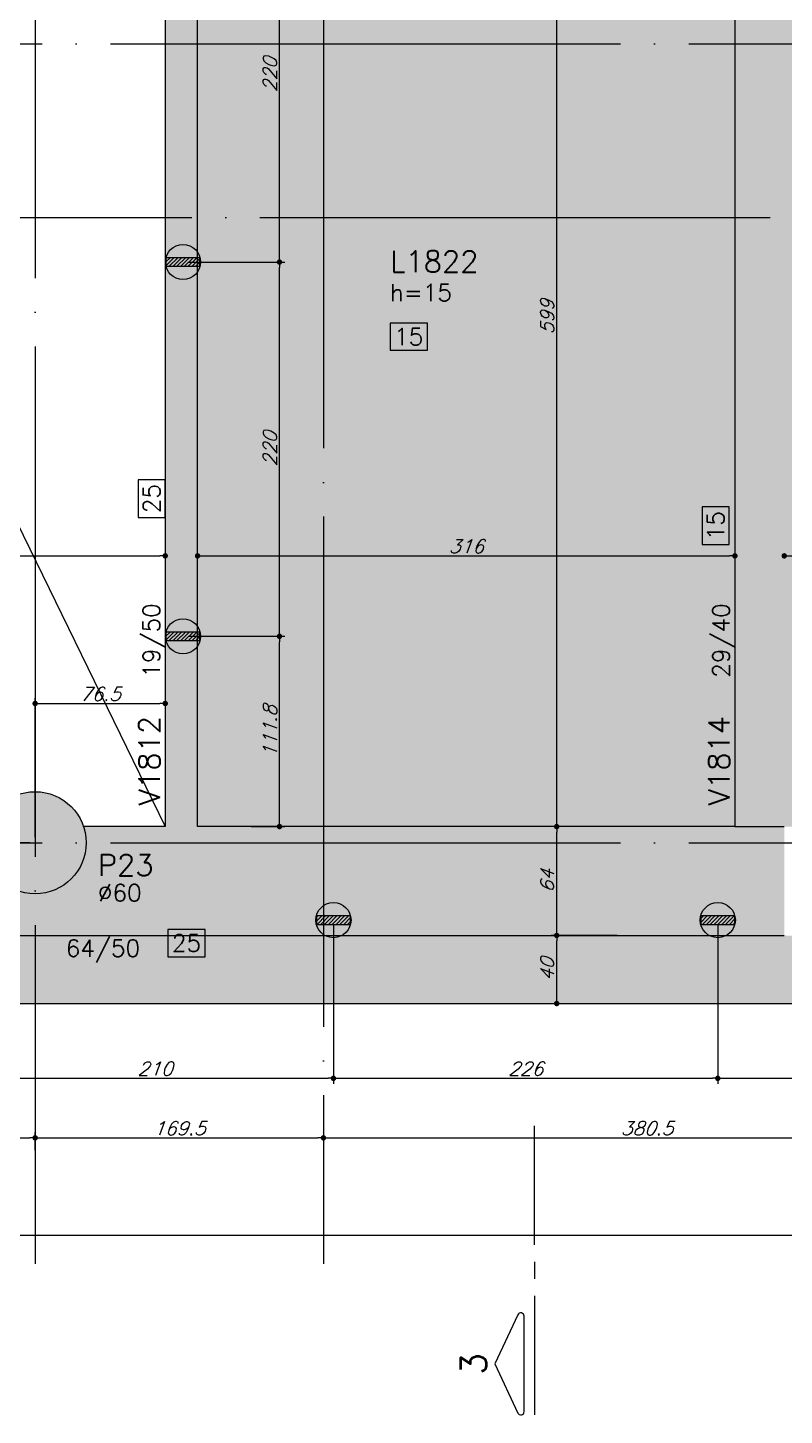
# Model space of a CAD drawing. Header units: millimetres. Extents: x -2404 to 6316, y -1750 to 2455.
# Drawn here: x -1264 to -819, y -821 to -5 of the extents above; entities that cross this region are included whole.
import ezdxf
from ezdxf.enums import TextEntityAlignment as Align

# ---------------------------------------------------------------- set-up
doc = ezdxf.new("R2010")
doc.units = ezdxf.units.MM
doc.header["$LTSCALE"] = 50
doc.linetypes.add('EIXO', pattern=[6.8, 6, -0.4, 0, -0.4])
for name, color, linetype in [('F-ARM', 6, 'Continuous'), ('F-CORTE-INDICAÇÃO', 4, 'Continuous'), ('F-COTAS', 106, 'Continuous'), ('F-COTAS ANCORAGEM', 106, 'Continuous'), ('F-DESNIVEL-1', 254, 'Continuous'), ('F-EIXO', 12, 'EIXO'), ('F-LAJES', 3, 'Continuous'), ('F-LAJES-DIM', 2, 'Continuous'), ('F-LAJES-NOME', 4, 'Continuous'), ('F-PILARES-DIM', 172, 'Continuous'), ('F-PILARES-M', 170, 'Continuous'), ('F-PILARES-NOME', 170, 'Continuous'), ('F-TEXTO', 6, 'Continuous'), ('F-VIGAS', 3, 'Continuous'), ('F-VIGAS-DIM', 2, 'Continuous'), ('F-VIGAS-NOME', 4, 'Continuous'), ('F-VÃO', 1, 'Continuous')]:
    doc.layers.add(name, color=color, linetype=linetype)
doc.layers.add('F-DESNIVEL-2', color=7, linetype='Continuous', true_color=0xffd1e8)
doc.layers.add('F-DESNIVEL-3', color=7, linetype='Continuous', true_color=0xd5c7ff)
doc.styles.add('CP-TEXT-INCL', font='romans.shx', dxfattribs={"oblique": 20})
doc.styles.add('MCP', font='romans.shx')
doc.styles.add('ROMANS', font='romans.shx')
doc.dimstyles.new('CP-COTAS-50', dxfattribs={"dimscale": 0.64, "dimtxt": 12.5, "dimasz": 5, "dimexe": 5, "dimexo": 5, "dimgap": 2.5, "dimtad": 1, "dimdec": 1, "dimdsep": 46, "dimtxsty": 'CP-TEXT-INCL', "dimblk1": 'DOT', "dimblk2": 'DOT', "dimsah": 1, "dimcen": 9, "dimclrd": 256, "dimclre": 256, "dimclrt": 256, "dimadec": 0, "dimazin": 0, "dimtfac": 1, "dimtdec": 1, "dimtmove": 2, "dimatfit": 3, "dimldrblk": 'DOT', "dimfxl": 0, "dimtolj": 1, "dimarcsym": 0})

# ---------------------------------------------------------------- blocks, each defined once
blk = doc.blocks.new('*U17')
at = {"layer": 'F-EIXO'}
blk.add_line((0, 0), (4945.5, 0), dxfattribs=at)
at = {"layer": 'F-TEXTO', "style": 'ROMANS'}
blk.add_attdef('EIXO', text='', height=17.5, dxfattribs=at).set_placement((-28.21, 0), align=Align.MIDDLE_CENTER)
blk = doc.blocks.new('*U16')
at = {"layer": 'F-EIXO'}
blk.add_line((0, 0), (4857.5, 0), dxfattribs=at)
at = {"layer": 'F-TEXTO', "style": 'ROMANS'}
blk.add_attdef('EIXO', text='', height=17.5, dxfattribs=at).set_placement((-28.21, 0), align=Align.MIDDLE_CENTER)
blk = doc.blocks.new('*U18')
at = {"layer": 'F-EIXO'}
blk.add_line((0, 0), (0, -2479.78), dxfattribs=at)
at = {"layer": 'F-TEXTO', "style": 'ROMANS'}
blk.add_attdef('EIXO', text='', height=17.5, rotation=360, dxfattribs=at).set_placement((0, 28.21), align=Align.MIDDLE_CENTER)
blk = doc.blocks.new('*U19')
at = {"layer": 'F-EIXO'}
blk.add_line((0, 0), (0, -2579.78), dxfattribs=at)
at = {"layer": 'F-TEXTO', "style": 'ROMANS'}
blk.add_attdef('EIXO', text='', height=17.5, rotation=360, dxfattribs=at).set_placement((0, 28.21), align=Align.MIDDLE_CENTER)
blk = doc.blocks.new('*U12')
at = {"layer": 'F-LAJES-DIM', "color": 1}
blk.add_lwpolyline([(0, 0), (22, 0), (22, 16), (0, 16)], close=True, dxfattribs=at)
at = {"layer": 'F-LAJES-DIM', "style": 'MCP'}
blk.add_attdef('DIM', text='', height=10, dxfattribs=at).set_placement((11, 8), align=Align.MIDDLE_CENTER)
blk = doc.blocks.new('*U5')
at = {"layer": 'F-VIGAS-DIM', "color": 1}
blk.add_lwpolyline([(0, 0), (22, 0), (22, 16), (0, 16)], close=True, dxfattribs=at)
at = {"layer": 'F-VIGAS-DIM', "style": 'MCP'}
blk.add_attdef('DIM', text='', height=10, dxfattribs=at).set_placement((11, 8), align=Align.MIDDLE_CENTER)
blk = doc.blocks.new('*U9')
at = {"layer": 'F-CORTE-INDICAÇÃO'}
for p, q in [((-100, 0), (-170, 0)), ((-80, 0), (-90, 0)), ((-70, 0), (0, 0))]:
    blk.add_line(p, q, dxfattribs=at)
blk.add_lwpolyline([(-112, 6, 0.802585), (-111.15, 9.81), (-140, 23.26), (-168.85, 9.81, 0.802585), (-168, 6)], format="xyb", close=True, dxfattribs=at)
at = {"layer": 'F-CORTE-INDICAÇÃO', "style": 'ROMANS'}
blk.add_attdef('CORTE', text='', height=15, dxfattribs=at).set_placement((-140, 35.76), align=Align.MIDDLE_CENTER)
at = {"layer": 'F-CORTE-INDICAÇÃO', "color": 2, "style": 'ROMANS'}
blk.add_attdef('FOLHA', text='', height=12, dxfattribs=at).set_placement((-140, -10), align=Align.MIDDLE_CENTER)
blk = doc.blocks.new('_DOT')
at = {"color": 0, "linetype": 'ByBlock'}
blk.add_line((-0.5, 0), (-1, 0), dxfattribs=at)
at = {"color": 0, "linetype": 'ByBlock', "const_width": 0.5}
blk.add_lwpolyline([(-0.25, 0, 1), (0.25, 0, 1)], format="xyb", close=True, dxfattribs=at)
blk = doc.blocks.new('*D40')
at = {"layer": 'DEFPOINTS', "color": 0, "transparency": 16777216}
for p in [(-1510, -315.89), (-1183, -315.89), (-1183, -315.89)]:
    blk.add_point(p, dxfattribs=at)
at = {"layer": 'F-COTAS', "lineweight": -2, "transparency": 16777216}
blk.add_line((-1506.8, -315.89), (-1186.2, -315.89), dxfattribs=at)
at = {"layer": 'F-COTAS', "lineweight": -2, "transparency": 16777216, "xscale": 3.2, "yscale": 3.2, "zscale": 3.2, "rotation": 180}
blk.add_blockref('_DOT', (-1510, -315.89), dxfattribs=at)
at = {"layer": 'F-COTAS', "lineweight": -2, "transparency": 16777216, "xscale": 3.2, "yscale": 3.2, "zscale": 3.2}
blk.add_blockref('_DOT', (-1183, -315.89), dxfattribs=at)
at = {"layer": 'F-COTAS', "transparency": 16777216, "insert": (-1346.5, -310.29), "char_height": 8, "attachment_point": 5, "style": 'CP-TEXT-INCL'}
blk.add_mtext('\\A1;327', dxfattribs=at)
blk = doc.blocks.new('*D41')
at = {"layer": 'DEFPOINTS', "color": 0, "transparency": 16777216}
for p in [(-1164, -315.89), (-848, -315.89), (-848, -315.89)]:
    blk.add_point(p, dxfattribs=at)
at = {"layer": 'F-COTAS', "lineweight": -2, "transparency": 16777216}
blk.add_line((-1160.8, -315.89), (-851.2, -315.89), dxfattribs=at)
at = {"layer": 'F-COTAS', "lineweight": -2, "transparency": 16777216, "xscale": 3.2, "yscale": 3.2, "zscale": 3.2, "rotation": 180}
blk.add_blockref('_DOT', (-1164, -315.89), dxfattribs=at)
at = {"layer": 'F-COTAS', "lineweight": -2, "transparency": 16777216, "xscale": 3.2, "yscale": 3.2, "zscale": 3.2}
blk.add_blockref('_DOT', (-848, -315.89), dxfattribs=at)
at = {"layer": 'F-COTAS', "transparency": 16777216, "insert": (-1006, -310.29), "char_height": 8, "attachment_point": 5, "style": 'CP-TEXT-INCL'}
blk.add_mtext('\\A1;316', dxfattribs=at)
blk = doc.blocks.new('*D42')
at = {"layer": 'DEFPOINTS', "color": 0, "transparency": 16777216}
for p in [(-819, -315.89), (-515.5, -315.89), (-515.5, -315.89)]:
    blk.add_point(p, dxfattribs=at)
at = {"layer": 'F-COTAS', "lineweight": -2, "transparency": 16777216}
blk.add_line((-815.8, -315.89), (-518.7, -315.89), dxfattribs=at)
at = {"layer": 'F-COTAS', "lineweight": -2, "transparency": 16777216, "xscale": 3.2, "yscale": 3.2, "zscale": 3.2, "rotation": 180}
blk.add_blockref('_DOT', (-819, -315.89), dxfattribs=at)
at = {"layer": 'F-COTAS', "lineweight": -2, "transparency": 16777216, "xscale": 3.2, "yscale": 3.2, "zscale": 3.2}
blk.add_blockref('_DOT', (-515.5, -315.89), dxfattribs=at)
at = {"layer": 'F-COTAS', "transparency": 16777216, "insert": (-667.25, -310.29), "char_height": 8, "attachment_point": 5, "style": 'CP-TEXT-INCL'}
blk.add_mtext('\\A1;303.5', dxfattribs=at)
blk = doc.blocks.new('*D46')
at = {"layer": 'DEFPOINTS', "color": 0, "transparency": 16777216}
for p in [(-952.82, 124), (-952.82, 124), (-952.82, -475)]:
    blk.add_point(p, dxfattribs=at)
at = {"layer": 'F-COTAS', "lineweight": -2, "transparency": 16777216}
blk.add_line((-952.82, -471.8), (-952.82, 120.8), dxfattribs=at)
at = {"layer": 'F-COTAS', "lineweight": -2, "transparency": 16777216, "xscale": 3.2, "yscale": 3.2, "zscale": 3.2}
for p, rotation in [((-952.82, 124), 90), ((-952.82, -475), 270)]:
    blk.add_blockref('_DOT', p, dxfattribs=dict(at, rotation=rotation))
at = {"layer": 'F-COTAS', "transparency": 16777216, "insert": (-958.42, -175.5), "char_height": 8, "attachment_point": 5, "rotation": 90, "style": 'CP-TEXT-INCL'}
blk.add_mtext('\\A1;599', dxfattribs=at)
blk = doc.blocks.new('*D88')
at = {"layer": 'DEFPOINTS', "color": 0, "transparency": 16777216}
for p in [(-952.82, -475), (-914.1, -475), (-914.1, -539)]:
    blk.add_point(p, dxfattribs=at)
at = {"layer": 'F-COTAS', "lineweight": -2, "transparency": 16777216}
for p, q in [((-917.3, -475), (-956.02, -475)), ((-952.82, -535.8), (-952.82, -478.2)), ((-917.3, -539), (-956.02, -539))]:
    blk.add_line(p, q, dxfattribs=at)
at = {"layer": 'F-COTAS', "lineweight": -2, "transparency": 16777216, "xscale": 3.2, "yscale": 3.2, "zscale": 3.2}
for p, rotation in [((-952.82, -475), 90), ((-952.82, -539), 270)]:
    blk.add_blockref('_DOT', p, dxfattribs=dict(at, rotation=rotation))
at = {"layer": 'F-COTAS', "transparency": 16777216, "insert": (-958.42, -507), "char_height": 8, "attachment_point": 5, "rotation": 90, "style": 'CP-TEXT-INCL'}
blk.add_mtext('\\A1;64', dxfattribs=at)
blk = doc.blocks.new('*D89')
at = {"layer": 'DEFPOINTS', "color": 0, "transparency": 16777216}
for p in [(-984.01, -539), (-952.82, -539), (-984.01, -579)]:
    blk.add_point(p, dxfattribs=at)
at = {"layer": 'F-COTAS', "lineweight": -2, "transparency": 16777216}
for p, q in [((-980.81, -539), (-949.62, -539)), ((-952.82, -575.8), (-952.82, -542.2)), ((-980.81, -579), (-949.62, -579))]:
    blk.add_line(p, q, dxfattribs=at)
at = {"layer": 'F-COTAS', "lineweight": -2, "transparency": 16777216, "xscale": 3.2, "yscale": 3.2, "zscale": 3.2}
for p, rotation in [((-952.82, -539), 90), ((-952.82, -579), 270)]:
    blk.add_blockref('_DOT', p, dxfattribs=dict(at, rotation=rotation))
at = {"layer": 'F-COTAS', "transparency": 16777216, "insert": (-958.42, -559), "char_height": 8, "attachment_point": 5, "rotation": 90, "style": 'CP-TEXT-INCL'}
blk.add_mtext('\\A1;40', dxfattribs=at)
blk = doc.blocks.new('*D104')
at = {"layer": 'DEFPOINTS', "color": 0, "transparency": 16777216}
for p in [(-1183, -398.71), (-1183, -402.64), (-1259.5, -484.5)]:
    blk.add_point(p, dxfattribs=at)
at = {"layer": 'F-COTAS', "lineweight": -2, "transparency": 16777216}
for p, q in [((-1259.5, -481.3), (-1259.5, -399.44)), ((-1256.3, -402.64), (-1186.2, -402.64)), ((-1183, -401.91), (-1183, -405.84))]:
    blk.add_line(p, q, dxfattribs=at)
at = {"layer": 'F-COTAS', "lineweight": -2, "transparency": 16777216, "xscale": 3.2, "yscale": 3.2, "zscale": 3.2, "rotation": 180}
blk.add_blockref('_DOT', (-1259.5, -402.64), dxfattribs=at)
at = {"layer": 'F-COTAS', "lineweight": -2, "transparency": 16777216, "xscale": 3.2, "yscale": 3.2, "zscale": 3.2}
blk.add_blockref('_DOT', (-1183, -402.64), dxfattribs=at)
at = {"layer": 'F-COTAS', "transparency": 16777216, "insert": (-1221.25, -397.04), "char_height": 8, "attachment_point": 5, "style": 'CP-TEXT-INCL'}
blk.add_mtext('\\A1;76.5', dxfattribs=at)
blk = doc.blocks.new('*D105')
at = {"layer": 'DEFPOINTS', "color": 0, "transparency": 16777216}
for p in [(-1259.5, -484.5), (-1320.04, -539), (-1291.74, -539)]:
    blk.add_point(p, dxfattribs=at)
at = {"layer": 'F-COTAS', "lineweight": -2, "transparency": 16777216}
for p, q in [((-1262.7, -484.5), (-1323.24, -484.5)), ((-1320.04, -487.7), (-1320.04, -535.8)), ((-1294.94, -539), (-1323.24, -539))]:
    blk.add_line(p, q, dxfattribs=at)
at = {"layer": 'F-COTAS', "lineweight": -2, "transparency": 16777216, "xscale": 3.2, "yscale": 3.2, "zscale": 3.2}
for p, rotation in [((-1320.04, -484.5), 90), ((-1320.04, -539), 270)]:
    blk.add_blockref('_DOT', p, dxfattribs=dict(at, rotation=rotation))
at = {"layer": 'F-COTAS', "transparency": 16777216, "insert": (-1325.64, -511.75), "char_height": 8, "attachment_point": 5, "rotation": 90, "style": 'CP-TEXT-INCL'}
blk.add_mtext('\\A1;54.5', dxfattribs=at)
blk = doc.blocks.new('*D138')
at = {"layer": 'DEFPOINTS', "color": 0, "transparency": 16777216}
for p in [(2835, 864.5), (-1650, -579), (2835, -715.16)]:
    blk.add_point(p, dxfattribs=at)
at = {"layer": 'F-COTAS', "lineweight": -2, "transparency": 16777216}
for p, q in [((2835, 861.3), (2835, -718.36)), ((-1650, -582.2), (-1650, -718.36)), ((-1646.8, -715.16), (2831.8, -715.16))]:
    blk.add_line(p, q, dxfattribs=at)
at = {"layer": 'F-COTAS', "lineweight": -2, "transparency": 16777216, "xscale": 3.2, "yscale": 3.2, "zscale": 3.2, "rotation": 180}
blk.add_blockref('_DOT', (-1650, -715.16), dxfattribs=at)
at = {"layer": 'F-COTAS', "lineweight": -2, "transparency": 16777216, "xscale": 3.2, "yscale": 3.2, "zscale": 3.2}
blk.add_blockref('_DOT', (2835, -715.16), dxfattribs=at)
at = {"layer": 'F-COTAS', "transparency": 16777216, "insert": (592.5, -709.56), "char_height": 8, "attachment_point": 5, "style": 'CP-TEXT-INCL'}
blk.add_mtext('\\A1;4485', dxfattribs=at)
blk = doc.blocks.new('*D139')
at = {"layer": 'DEFPOINTS', "color": 0, "transparency": 16777216}
for p in [(-1650, -579), (-1259.5, -657.97), (-1259.5, -668.32)]:
    blk.add_point(p, dxfattribs=at)
at = {"layer": 'F-COTAS', "lineweight": -2, "transparency": 16777216}
for p, q in [((-1650, -582.2), (-1650, -661.17)), ((-1646.8, -657.97), (-1262.7, -657.97)), ((-1259.5, -665.12), (-1259.5, -654.77))]:
    blk.add_line(p, q, dxfattribs=at)
at = {"layer": 'F-COTAS', "lineweight": -2, "transparency": 16777216, "xscale": 3.2, "yscale": 3.2, "zscale": 3.2, "rotation": 180}
blk.add_blockref('_DOT', (-1650, -657.97), dxfattribs=at)
at = {"layer": 'F-COTAS', "lineweight": -2, "transparency": 16777216, "xscale": 3.2, "yscale": 3.2, "zscale": 3.2}
blk.add_blockref('_DOT', (-1259.5, -657.97), dxfattribs=at)
at = {"layer": 'F-COTAS', "transparency": 16777216, "insert": (-1454.75, -652.37), "char_height": 8, "attachment_point": 5, "style": 'CP-TEXT-INCL'}
blk.add_mtext('\\A1;390.5', dxfattribs=at)
blk = doc.blocks.new('*D140')
at = {"layer": 'DEFPOINTS', "color": 0, "transparency": 16777216}
for p in [(-1090, -657.97), (-1090, -657.97), (-1259.5, -668.32)]:
    blk.add_point(p, dxfattribs=at)
at = {"layer": 'F-COTAS', "lineweight": -2, "transparency": 16777216}
for p, q in [((-1259.5, -665.12), (-1259.5, -654.77)), ((-1256.3, -657.97), (-1093.2, -657.97))]:
    blk.add_line(p, q, dxfattribs=at)
at = {"layer": 'F-COTAS', "lineweight": -2, "transparency": 16777216, "xscale": 3.2, "yscale": 3.2, "zscale": 3.2, "rotation": 180}
blk.add_blockref('_DOT', (-1259.5, -657.97), dxfattribs=at)
at = {"layer": 'F-COTAS', "lineweight": -2, "transparency": 16777216, "xscale": 3.2, "yscale": 3.2, "zscale": 3.2}
blk.add_blockref('_DOT', (-1090, -657.97), dxfattribs=at)
at = {"layer": 'F-COTAS', "transparency": 16777216, "insert": (-1174.75, -652.37), "char_height": 8, "attachment_point": 5, "style": 'CP-TEXT-INCL'}
blk.add_mtext('\\A1;169.5', dxfattribs=at)
blk = doc.blocks.new('*D141')
at = {"layer": 'DEFPOINTS', "color": 0, "transparency": 16777216}
for p in [(-1090, -657.97), (-709.5, -657.97), (-709.5, -657.97)]:
    blk.add_point(p, dxfattribs=at)
at = {"layer": 'F-COTAS', "lineweight": -2, "transparency": 16777216}
blk.add_line((-1086.8, -657.97), (-712.7, -657.97), dxfattribs=at)
at = {"layer": 'F-COTAS', "lineweight": -2, "transparency": 16777216, "xscale": 3.2, "yscale": 3.2, "zscale": 3.2, "rotation": 180}
blk.add_blockref('_DOT', (-1090, -657.97), dxfattribs=at)
at = {"layer": 'F-COTAS', "lineweight": -2, "transparency": 16777216, "xscale": 3.2, "yscale": 3.2, "zscale": 3.2}
blk.add_blockref('_DOT', (-709.5, -657.97), dxfattribs=at)
at = {"layer": 'F-COTAS', "transparency": 16777216, "insert": (-899.75, -652.37), "char_height": 8, "attachment_point": 5, "style": 'CP-TEXT-INCL'}
blk.add_mtext('\\A1;380.5', dxfattribs=at)
blk = doc.blocks.new('*D201')
at = {"layer": 'DEFPOINTS', "color": 0, "transparency": 16777216}
for p in [(-1791.22, 1389), (-893.5, 1389), (-1650, -579)]:
    blk.add_point(p, dxfattribs=at)
at = {"layer": 'F-COTAS', "lineweight": -2, "transparency": 16777216}
for p, q in [((-896.7, 1389), (-1794.42, 1389)), ((-1791.22, -575.8), (-1791.22, 1385.8)), ((-1653.2, -579), (-1794.42, -579))]:
    blk.add_line(p, q, dxfattribs=at)
at = {"layer": 'F-COTAS', "lineweight": -2, "transparency": 16777216, "xscale": 3.2, "yscale": 3.2, "zscale": 3.2}
for p, rotation in [((-1791.22, 1389), 90), ((-1791.22, -579), 270)]:
    blk.add_blockref('_DOT', p, dxfattribs=dict(at, rotation=rotation))
at = {"layer": 'F-COTAS', "transparency": 16777216, "insert": (-1796.82, 405), "char_height": 8, "attachment_point": 5, "rotation": 90, "style": 'CP-TEXT-INCL'}
blk.add_mtext('\\A1;1968', dxfattribs=at)
blk = doc.blocks.new('PONTO ANCORAGEM_EST')
at = {"layer": 'F-ARM'}
h = blk.add_hatch(dxfattribs=at)
h.set_pattern_fill('ANSI31', color=2, scale=0.5)
h.paths.add_polyline_path([(-1159.55, 5937.09), (-1179.55, 5937.09), (-1179.55, 5932.09), (-1159.55, 5932.09)])
at = {"layer": 'F-ARM', "color": 3, "elevation": 0}
blk.add_lwpolyline([(-1179.55, 5932.09), (-1159.55, 5932.09), (-1159.55, 5937.09), (-1179.55, 5937.09)], close=True, dxfattribs=at)
at = {"layer": 'F-ARM', "color": 3}
blk.add_circle((-1169.55, 5934.59, 0), 10.31, dxfattribs=at)
blk = doc.blocks.new('*D272')
at = {"layer": 'DEFPOINTS', "color": 0, "transparency": 16777216}
for p in [(-1294.08, -529.99), (-1084.08, -529.99), (-1084.08, -622.98)]:
    blk.add_point(p, dxfattribs=at)
at = {"layer": 'F-COTAS ANCORAGEM', "lineweight": -2, "transparency": 16777216}
for p, q in [((-1294.08, -533.19), (-1294.08, -626.18)), ((-1084.08, -533.19), (-1084.08, -626.18)), ((-1290.88, -622.98), (-1087.28, -622.98))]:
    blk.add_line(p, q, dxfattribs=at)
at = {"layer": 'F-COTAS ANCORAGEM', "lineweight": -2, "transparency": 16777216, "xscale": 3.2, "yscale": 3.2, "zscale": 3.2, "rotation": 180}
blk.add_blockref('_DOT', (-1294.08, -622.98), dxfattribs=at)
at = {"layer": 'F-COTAS ANCORAGEM', "lineweight": -2, "transparency": 16777216, "xscale": 3.2, "yscale": 3.2, "zscale": 3.2}
blk.add_blockref('_DOT', (-1084.08, -622.98), dxfattribs=at)
at = {"layer": 'F-COTAS ANCORAGEM', "transparency": 16777216, "insert": (-1189.08, -617.38), "char_height": 8, "attachment_point": 5, "style": 'CP-TEXT-INCL'}
blk.add_mtext('\\A1;210', dxfattribs=at)
blk = doc.blocks.new('*D273')
at = {"layer": 'DEFPOINTS', "color": 0, "transparency": 16777216}
for p in [(-1084.08, -529.99), (-858.08, -529.99), (-858.08, -622.98)]:
    blk.add_point(p, dxfattribs=at)
at = {"layer": 'F-COTAS ANCORAGEM', "lineweight": -2, "transparency": 16777216}
for p, q in [((-1084.08, -533.19), (-1084.08, -626.18)), ((-858.08, -533.19), (-858.08, -626.18)), ((-1080.88, -622.98), (-861.28, -622.98))]:
    blk.add_line(p, q, dxfattribs=at)
at = {"layer": 'F-COTAS ANCORAGEM', "lineweight": -2, "transparency": 16777216, "xscale": 3.2, "yscale": 3.2, "zscale": 3.2, "rotation": 180}
blk.add_blockref('_DOT', (-1084.08, -622.98), dxfattribs=at)
at = {"layer": 'F-COTAS ANCORAGEM', "lineweight": -2, "transparency": 16777216, "xscale": 3.2, "yscale": 3.2, "zscale": 3.2}
blk.add_blockref('_DOT', (-858.08, -622.98), dxfattribs=at)
at = {"layer": 'F-COTAS ANCORAGEM', "transparency": 16777216, "insert": (-971.08, -617.38), "char_height": 8, "attachment_point": 5, "style": 'CP-TEXT-INCL'}
blk.add_mtext('\\A1;226', dxfattribs=at)
blk = doc.blocks.new('*D274')
at = {"layer": 'DEFPOINTS', "color": 0, "transparency": 16777216}
for p in [(-858.08, -529.99), (-632.08, -529.99), (-632.08, -622.98)]:
    blk.add_point(p, dxfattribs=at)
at = {"layer": 'F-COTAS ANCORAGEM', "lineweight": -2, "transparency": 16777216}
for p, q in [((-858.08, -533.19), (-858.08, -626.18)), ((-632.08, -533.19), (-632.08, -626.18)), ((-854.88, -622.98), (-635.28, -622.98))]:
    blk.add_line(p, q, dxfattribs=at)
at = {"layer": 'F-COTAS ANCORAGEM', "lineweight": -2, "transparency": 16777216, "xscale": 3.2, "yscale": 3.2, "zscale": 3.2, "rotation": 180}
blk.add_blockref('_DOT', (-858.08, -622.98), dxfattribs=at)
at = {"layer": 'F-COTAS ANCORAGEM', "lineweight": -2, "transparency": 16777216, "xscale": 3.2, "yscale": 3.2, "zscale": 3.2}
blk.add_blockref('_DOT', (-632.08, -622.98), dxfattribs=at)
at = {"layer": 'F-COTAS ANCORAGEM', "transparency": 16777216, "insert": (-745.08, -617.38), "char_height": 8, "attachment_point": 5, "style": 'CP-TEXT-INCL'}
blk.add_mtext('\\A1;226', dxfattribs=at)
blk = doc.blocks.new('*D363')
at = {"layer": 'DEFPOINTS', "color": 0, "transparency": 16777216}
for p in [(-1172.6, -363.18), (-1115.82, -363.18), (-1135.6, -475)]:
    blk.add_point(p, dxfattribs=at)
at = {"layer": 'F-COTAS ANCORAGEM', "lineweight": -2, "transparency": 16777216}
for p, q in [((-1169.4, -363.18), (-1112.62, -363.18)), ((-1115.82, -471.8), (-1115.82, -366.38)), ((-1132.4, -475), (-1112.62, -475))]:
    blk.add_line(p, q, dxfattribs=at)
at = {"layer": 'F-COTAS ANCORAGEM', "lineweight": -2, "transparency": 16777216, "xscale": 3.2, "yscale": 3.2, "zscale": 3.2}
for p, rotation in [((-1115.82, -363.18), 90), ((-1115.82, -475), 270)]:
    blk.add_blockref('_DOT', p, dxfattribs=dict(at, rotation=rotation))
at = {"layer": 'F-COTAS ANCORAGEM', "transparency": 16777216, "insert": (-1121.42, -419.09), "char_height": 8, "attachment_point": 5, "rotation": 90, "style": 'CP-TEXT-INCL'}
blk.add_mtext('\\A1;111.8', dxfattribs=at)
blk = doc.blocks.new('*D364')
at = {"layer": 'DEFPOINTS', "color": 0, "transparency": 16777216}
for p in [(-1172.6, -143.18), (-1115.82, -143.18), (-1172.6, -363.18)]:
    blk.add_point(p, dxfattribs=at)
at = {"layer": 'F-COTAS ANCORAGEM', "lineweight": -2, "transparency": 16777216}
for p, q in [((-1169.4, -143.18), (-1112.62, -143.18)), ((-1115.82, -359.98), (-1115.82, -146.38)), ((-1169.4, -363.18), (-1112.62, -363.18))]:
    blk.add_line(p, q, dxfattribs=at)
at = {"layer": 'F-COTAS ANCORAGEM', "lineweight": -2, "transparency": 16777216, "xscale": 3.2, "yscale": 3.2, "zscale": 3.2}
for p, rotation in [((-1115.82, -143.18), 90), ((-1115.82, -363.18), 270)]:
    blk.add_blockref('_DOT', p, dxfattribs=dict(at, rotation=rotation))
at = {"layer": 'F-COTAS ANCORAGEM', "transparency": 16777216, "insert": (-1121.42, -253.18), "char_height": 8, "attachment_point": 5, "rotation": 90, "style": 'CP-TEXT-INCL'}
blk.add_mtext('\\A1;220', dxfattribs=at)
blk = doc.blocks.new('*D365')
at = {"layer": 'DEFPOINTS', "color": 0, "transparency": 16777216}
for p in [(-1172.6, 76.82), (-1115.82, 76.82), (-1172.6, -143.18)]:
    blk.add_point(p, dxfattribs=at)
at = {"layer": 'F-COTAS ANCORAGEM', "lineweight": -2, "transparency": 16777216}
for p, q in [((-1169.4, 76.82), (-1112.62, 76.82)), ((-1115.82, -139.98), (-1115.82, 73.62)), ((-1169.4, -143.18), (-1112.62, -143.18))]:
    blk.add_line(p, q, dxfattribs=at)
at = {"layer": 'F-COTAS ANCORAGEM', "lineweight": -2, "transparency": 16777216, "xscale": 3.2, "yscale": 3.2, "zscale": 3.2}
for p, rotation in [((-1115.82, 76.82), 90), ((-1115.82, -143.18), 270)]:
    blk.add_blockref('_DOT', p, dxfattribs=dict(at, rotation=rotation))
at = {"layer": 'F-COTAS ANCORAGEM', "transparency": 16777216, "insert": (-1121.42, -33.18), "char_height": 8, "attachment_point": 5, "rotation": 90, "style": 'CP-TEXT-INCL'}
blk.add_mtext('\\A1;220', dxfattribs=at)

msp = doc.modelspace()

# ---------------------------------------------------------------- hatches: boundary and pattern name
at = {"layer": 'F-DESNIVEL-1', "linetype": 'Continuous'}
h = msp.add_hatch(color=256, dxfattribs=at)
edge = h.paths.add_edge_path()
edge.add_arc((-1259.5, -484.5), 30, 0, 360)

# ---------------------------------------------------------------- linework, layer by layer
for points in [[(-1164, -475), (-1164, 194.4), (-1183, 194.4)], [(-1164, -475), (-1183, 194.4), (-1183, -475)], [(-1229.398, -484.5), (-1173.5, -475), (-1231.288, -475)], [(-1229.398, -484.5), (-1173.5, -539), (-1173.5, -475)], [(-1164, -475), (-1183, -475), (-1164, -475)], [(-1173.5, -539), (-819, -539), (-819, -475)], [(-1173.5, -539), (-819, -475), (-1173.5, -475)], [(-1173.5, -539), (-1173.5, -475), (-1173.5, -539)], [(-1229.398, -484.5), (-1231.689, -496.02), (-1173.5, -539)], [(-1173.5, -539), (-1231.689, -496.02), (-1238.215, -505.785)], [(-1610, -539), (-1259.5, -514.602), (-1271.02, -512.311)], [(-1173.5, -539), (-1247.98, -512.311), (-1259.5, -514.602)], [(-1173.5, -539), (-1238.215, -505.785), (-1247.98, -512.311)], [(-1610, -539), (-1259.5, -539), (-1259.5, -514.602)], [(-1173.5, -539), (-1259.5, -514.602), (-1259.5, -539)]]:
    msp.add_solid(points, dxfattribs=at)
at = {"layer": 'F-DESNIVEL-2', "linetype": 'Continuous'}
for points in [[(-1164, -475), (-833.5, -475), (-833.5, 194.5)], [(-1164, -475), (-833.5, 194.5), (-1164, -475)], [(-1164, -475), (-833.5, 194.5), (-1018, 194.5)], [(-1164, -475), (-1018, 194.5), (-1164, -475)], [(-1164, -475), (-1018, 194.5), (-1164, 194.5)], [(-1164, -475), (-1164, 194.5), (-1164, -475)], [(-804.5, -475), (-804.5, 194.5), (-833.5, 194.5)], [(-804.5, -475), (-833.5, 194.5), (-833.5, -475)], [(-804.5, -475), (-833.5, -475), (-804.5, -475)]]:
    msp.add_solid(points, dxfattribs=at)
at = {"layer": 'F-DESNIVEL-3', "linetype": 'Continuous'}
for points in [[(878.5, -579), (-1610, -539), (-1650, -579)], [(878.5, -579), (-1259.5, -539), (-1610, -539)], [(878.5, -579), (-1610, -539), (878.5, -579)], [(878.5, -579), (-1173.5, -539), (-1259.5, -539)], [(878.5, -579), (-1259.5, -539), (878.5, -579)], [(878.5, -579), (-819, -539), (-1173.5, -539)], [(878.5, -579), (-1173.5, -539), (878.5, -579)], [(878.5, -579), (-1650, -579), (878.5, -579)]]:
    msp.add_solid(points, dxfattribs=at)
at = {"layer": 'F-LAJES', "linetype": 'Continuous'}
msp.add_line((-1650, -579), (893.5, -579), dxfattribs=at)
at = {"layer": 'F-PILARES-M', "linetype": 'Continuous'}
msp.add_circle((-1259.5, -484.5), 30, dxfattribs=at)
at = {"layer": 'F-VIGAS'}
msp.add_line((-848, -475), (-819, -475), dxfattribs=at)
for points in [[(-1183, 194.5), (-1183, -475)], [(-1164, -475), (-1164, 194.5)], [(-848, 124), (-848, -10)], [(-848, -10), (-848, -475)], [(-1183, -475), (-1231.39, -475)], [(-848, -475), (-1164, -475)], [(-1610, -539), (-1259.5, -539)], [(-1259.5, -539), (-1173.5, -539)], [(-1173.5, -539), (-819, -539)]]:
    msp.add_lwpolyline(points, dxfattribs=at)
at = {"layer": 'F-VÃO'}
msp.add_line((-1510, 194.5), (-1183, -475), dxfattribs=at)

# ---------------------------------------------------------------- block references
at = {"layer": 'F-ARM'}
for p in [(-3.045, -6077.775, 0), (-3.045, -6297.775, 0), (85.469, -6464.584, 0), (311.469, -6464.584, 0)]:
    msp.add_blockref('PONTO ANCORAGEM_EST', p, dxfattribs=at)
at = {"layer": 'F-CORTE-INDICAÇÃO', "linetype": 'Continuous'}
ref = msp.add_blockref('*U9', (-965.937, -650.857), dxfattribs=dict(at, rotation=90))
ref.add_attrib('CORTE', '3', dxfattribs={"height": 15, "rotation": 90, "style": 'ROMANS'}).set_placement((-1001.7, -790.857), align=Align.MIDDLE_CENTER)
at = {"layer": 'F-EIXO', "linetype": 'Continuous'}
for name, p in [('*U19', (-1259.5, 1847.82)), ('*U18', (-1090, 1747.82)), ('*U17', (-1895.471, -15)), ('*U16', (-1807.517, -117)), ('*U17', (-1895.471, -484.5))]:
    msp.add_blockref(name, p, dxfattribs=at)
at = {"layer": 'F-LAJES-DIM', "linetype": 'Continuous'}
msp.add_blockref('*U12', (-1050.819, -195.05), dxfattribs=at).add_auto_attribs({'DIM': '15'})
at = {"layer": 'F-VIGAS-DIM', "linetype": 'Continuous', "rotation": 90}
for p, values in [((-1183, -293.24), {'DIM': '25'}), ((-851.308, -309.139), {'DIM': '15'})]:
    msp.add_blockref('*U5', p, dxfattribs=at).add_auto_attribs(values)
at = {"layer": 'F-VIGAS-DIM', "linetype": 'Continuous'}
msp.add_blockref('*U5', (-1181.5, -551.5), dxfattribs=at).add_auto_attribs({'DIM': '25'})

# ---------------------------------------------------------------- texts
at = {"layer": 'F-LAJES-DIM', "linetype": 'Continuous', "style": 'MCP'}
msp.add_text('h=15', height=10, dxfattribs=at).set_placement((-1050.819, -166.15))
at = {"layer": 'F-LAJES-NOME', "linetype": 'Continuous', "style": 'MCP'}
msp.add_text('L1822', height=12.5, dxfattribs=at).set_placement((-1050.819, -149.15))
at = {"layer": 'F-PILARES-DIM', "linetype": 'Continuous', "style": 'MCP'}
msp.add_text('%%c60', height=10, dxfattribs=at).set_placement((-1222.584, -518.926))
at = {"layer": 'F-PILARES-NOME', "linetype": 'Continuous', "style": 'MCP'}
msp.add_text('P23', height=12.5, dxfattribs=at).set_placement((-1222.584, -503.926))
at = {"layer": 'F-VIGAS-DIM', "linetype": 'Continuous', "style": 'MCP'}
for s, p in [('19/50', (-1186.125, -387.5)), ('29/40', (-851.125, -387.5))]:
    msp.add_text(s, height=10, rotation=90, dxfattribs=at).set_placement(p)
msp.add_text('64/50', height=10, dxfattribs=at).set_placement((-1241.5, -551.5))
at = {"layer": 'F-VIGAS-NOME', "linetype": 'Continuous', "style": 'MCP'}
for s, p in [('V1812', (-1186.125, -462.5)), ('V1814', (-851.125, -462.5))]:
    msp.add_text(s, height=12.5, rotation=90, dxfattribs=at).set_placement(p)

# ---------------------------------------------------------------- dimensions: what is measured, and where the dimension line sits
at = {"layer": 'F-COTAS'}
for base, p1, p2, angle, picture, middle in [((-1791.216, 1389), (-1650, -579), (-893.5, 1389), 90, '*D201', (-1796.816, 405)), ((-952.824, 124), (-952.824, -475), (-952.824, 124), 270, '*D46', (-958.424, -175.5)), ((-1183, -315.893), (-1510, -315.893), (-1183, -315.893), 180, '*D40', (-1346.5, -310.293)), ((-848, -315.893), (-1164, -315.893), (-848, -315.893), 180, '*D41', (-1006, -310.293)), ((-515.5, -315.893), (-819, -315.893), (-515.5, -315.893), 180, '*D42', (-667.25, -310.293)), ((-952.824, -475), (-914.104, -539), (-914.104, -475), 90, '*D88', (-958.424, -507)), ((-1320.039, -539), (-1259.5, -484.5), (-1291.74, -539), 90, '*D105', (-1325.639, -511.75)), ((-952.824, -539), (-984.012, -579), (-984.012, -539), 90, '*D89', (-958.424, -559))]:
    dim = msp.add_linear_dim(base=base, p1=p1, p2=p2, angle=angle, dimstyle='CP-COTAS-50', dxfattribs=at)
    dim.commit()
    dim.dimension.update_dxf_attribs({"geometry": picture, "text_midpoint": middle})
for base, p1, p2, picture, middle in [((2835, -715.164), (-1650, -579), (2835, 864.5), '*D138', (592.5, -709.564)), ((-1183, -402.635), (-1259.5, -484.5), (-1183, -398.707), '*D104', (-1221.25, -397.035)), ((-1259.5, -657.971), (-1650, -579), (-1259.5, -668.322), '*D139', (-1454.75, -652.371)), ((-1090, -657.971), (-1259.5, -668.322), (-1090, -657.971), '*D140', (-1174.75, -652.371)), ((-709.5, -657.971), (-1090, -657.971), (-709.5, -657.971), '*D141', (-899.75, -652.371))]:
    dim = msp.add_linear_dim(base=base, p1=p1, p2=p2, dimstyle='CP-COTAS-50', dxfattribs=at)
    dim.commit()
    dim.dimension.update_dxf_attribs({"geometry": picture, "text_midpoint": middle})
at = {"layer": 'F-COTAS ANCORAGEM'}
for base, p1, p2, picture, middle in [((-1115.823, 76.82), (-1172.598, -143.18), (-1172.598, 76.82), '*D365', (-1121.423, -33.18)), ((-1115.823, -143.18), (-1172.598, -363.18), (-1172.598, -143.18), '*D364', (-1121.423, -253.18)), ((-1115.823, -363.18), (-1135.605, -475), (-1172.598, -363.18), '*D363', (-1121.423, -419.09))]:
    dim = msp.add_linear_dim(base=base, p1=p1, p2=p2, angle=90, dimstyle='CP-COTAS-50', override={"dimfxl": 7.5}, dxfattribs=at)
    dim.commit()
    dim.dimension.update_dxf_attribs({"geometry": picture, "text_midpoint": middle})
for base, p1, p2, picture, middle in [((-1084.084, -622.977), (-1294.084, -529.989), (-1084.084, -529.989), '*D272', (-1189.084, -617.377)), ((-858.084, -622.977), (-1084.084, -529.989), (-858.084, -529.989), '*D273', (-971.084, -617.377)), ((-632.084, -622.977), (-858.084, -529.989), (-632.084, -529.989), '*D274', (-745.084, -617.377))]:
    dim = msp.add_linear_dim(base=base, p1=p1, p2=p2, dimstyle='CP-COTAS-50', override={"dimfxl": 7.5}, dxfattribs=at)
    dim.commit()
    dim.dimension.update_dxf_attribs({"geometry": picture, "text_midpoint": middle})

doc.saveas('drawing.dxf')
